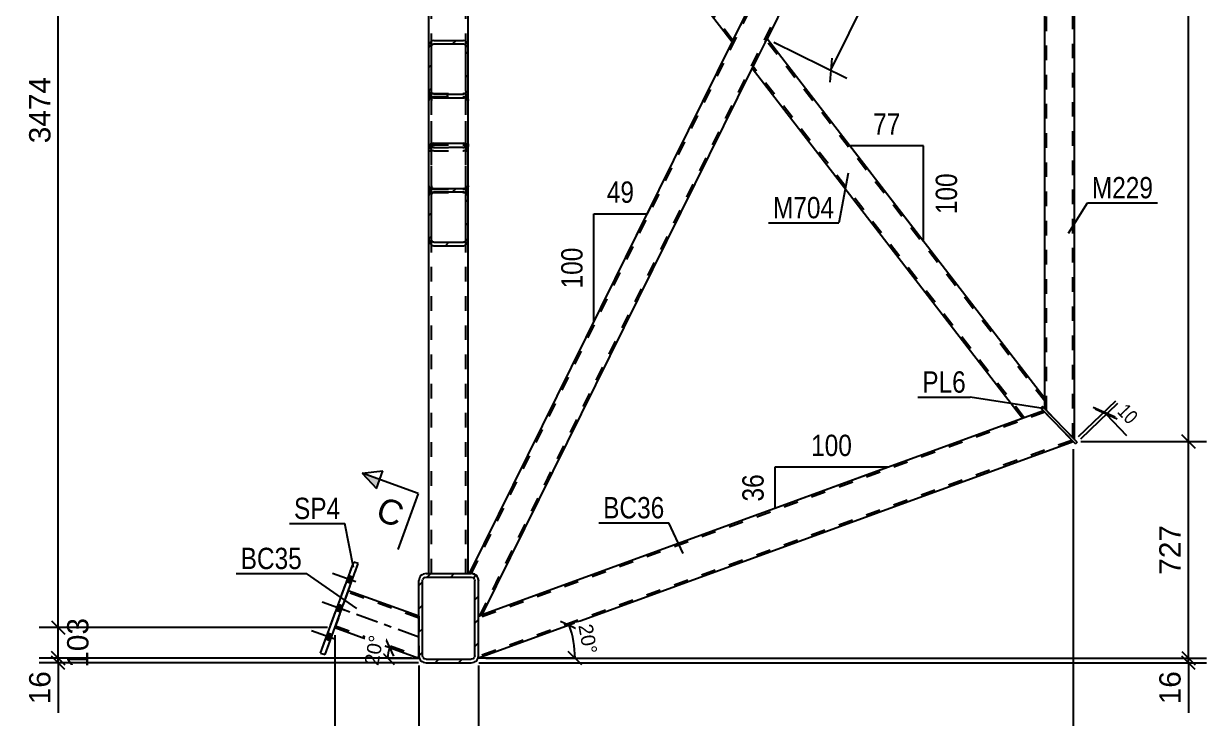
# Model space of a CAD drawing. Header units: millimetres. Extents: x -90 to 751, y -346 to 248.
# Drawn here: x 434.6 to 593.4, y -144.4 to -51.1 of the extents above; entities that cross this region are included whole.
import ezdxf

# ---------------------------------------------------------------- set-up
doc = ezdxf.new("R2010")
doc.units = ezdxf.units.MM
doc.linetypes.add('DXK_LINE_DOT2', pattern=[3.9198, 1.9599, -1.9599])
doc.linetypes.add('DXK_LINE_DOT3', pattern=[5.9187, 2.979, -0.9799, 0.9799, -0.9799])
doc.styles.add('Arial', font='ARIAL.TTF', dxfattribs={"height": 0.2})
doc.styles.add('Arial Narrow', font='ARIALN.TTF', dxfattribs={"height": 0.2})

# ---------------------------------------------------------------- blocks, each defined once
blk = doc.blocks.new('Part-389633021-2852 - 2681')
at = {"color": 2, "linetype": 'Continuous'}
for p, q in [((575.67, 31.64), (571.67, 25.93)), ((575.67, -107), (575.67, 31.64)), ((571.67, -101.47), (571.67, 22.26))]:
    blk.add_line(p, q, dxfattribs=at)
at = {"color": 7, "linetype": 'DXK_LINE_DOT2'}
for p, q in [((575.19, 30.96), (575.19, 30.96)), ((575.19, 30.96), (575.19, 30.96)), ((575.43, -106.75), (575.43, 31.3)), ((575.67, 31.64), (575.67, 31.64)), ((575.67, 31.64), (575.67, 31.64)), ((571.67, 25.93), (571.67, 22.26)), ((571.91, -103.09), (571.91, 26.27)), ((571.97, 26.35), (571.97, 26.35)), ((571.67, -102.84), (571.67, -101.47)), ((575.67, -107), (571.67, -102.84))]:
    blk.add_line(p, q, dxfattribs=at)
blk = doc.blocks.new('Part-389633021-2707 - 2681')
at = {"color": 2, "linetype": 'Continuous'}
for p, q in [((571.16, -102.77), (571.4, -102.55)), ((575.79, -107.58), (571.16, -102.77)), ((576.02, -107.36), (571.4, -102.55)), ((576.02, -107.36), (575.79, -107.58)), ((575.79, -107.58), (575.79, -107.58)), ((576.02, -107.36), (576.02, -107.36))]:
    blk.add_line(p, q, dxfattribs=at)
at = {"color": 7, "linetype": 'DXK_LINE_DOT2'}
for p, q in [((571.4, -102.55), (571.16, -102.77)), ((575.79, -107.58), (576.02, -107.36))]:
    blk.add_line(p, q, dxfattribs=at)
blk = doc.blocks.new('Part-389633021-2742 - 2681')
at = {"color": 2, "linetype": 'Continuous'}
for p, q in [((571.51, -103.13), (495.67, -130.73)), ((575.51, -107.29), (495.67, -136.35)), ((495.67, -136.31), (495.67, -136.02)), ((495.67, -136.35), (495.67, -136.31))]:
    blk.add_line(p, q, dxfattribs=at)
at = {"color": 7, "linetype": 'DXK_LINE_DOT2'}
for p, q in [((575.51, -107.29), (571.51, -103.13)), ((571.69, -103.32), (495.67, -130.99)), ((575.33, -107.1), (495.67, -136.1)), ((495.67, -136.02), (495.67, -130.73)), ((495.67, -136.1), (495.67, -136.08))]:
    blk.add_line(p, q, dxfattribs=at)
blk = doc.blocks.new('Part-389633021-2782 - 2681')
at = {"color": 7, "linetype": 'DXK_LINE_DOT2'}
for p, q in [((489.08, -67.47), (489.03, -67.65)), ((489.03, -81.28), (489.03, -67.65)), ((489.03, -68.23), (489.35, -68.23)), ((489.22, -67.32), (489.08, -67.47)), ((489.43, -67.22), (489.22, -67.32)), ((489.35, -67.65), (489.38, -67.56)), ((489.35, -81.28), (489.35, -67.65)), ((489.38, -67.56), (489.45, -67.48)), ((489.67, -67.18), (489.43, -67.22)), ((489.45, -67.48), (489.55, -67.43)), ((489.55, -67.43), (489.67, -67.41)), ((489.67, -67.18), (493.67, -67.18)), ((489.67, -67.41), (493.67, -67.41)), ((493.92, -67.22), (493.67, -67.18)), ((493.67, -67.41), (493.8, -67.43)), ((493.8, -67.43), (493.9, -67.48)), ((493.9, -67.48), (493.97, -67.56)), ((494.13, -67.32), (493.92, -67.22)), ((493.97, -67.56), (493.99, -67.65)), ((493.99, -81.28), (493.99, -67.65)), ((494.31, -68.23), (493.99, -68.23)), ((494.26, -67.47), (494.13, -67.32)), ((494.31, -67.65), (494.26, -67.47)), ((494.31, -81.28), (494.31, -67.65)), ((489.03, -72.91), (489.08, -73.26)), ((489.38, -73.09), (489.35, -72.91)), ((493.99, -72.91), (493.97, -73.09)), ((494.26, -73.26), (494.31, -72.91)), ((489.43, -73.77), (489.55, -73.81)), ((489.67, -73.37), (489.55, -73.34)), ((489.55, -73.81), (489.67, -73.84)), ((489.67, -73.37), (493.67, -73.37)), ((489.67, -73.84), (493.67, -73.84)), ((493.8, -73.34), (493.67, -73.37)), ((493.67, -73.84), (493.9, -73.78)), ((493.9, -73.78), (493.92, -73.77))]:
    blk.add_line(p, q, dxfattribs=at)
for centre, radius, start, end in [((489.91, -73.07), 0.85, 193.2949, 235.5336), ((489.79, -72.99), 0.425, 193.2949, 235.5336), ((493.55, -72.99), 0.425, 304.4664, 346.7051), ((493.44, -73.07), 0.85, 304.4664, 346.7051)]:
    blk.add_arc(centre, radius, start, end, dxfattribs=at)
blk = doc.blocks.new('Part-389633021-2857 - 2681')
at = {"linetype": 'Continuous'}
h = blk.add_hatch(dxfattribs=at)
h.set_pattern_fill('', scale=0.7, style=0, pattern_type=0)
h.set_pattern_definition([(45, (489.0327, -80.0364), (-1.57154, 1.57154), [])])
h.paths.add_polyline_path([(489.03, -74.2), (489.03, -80.04), (489.08, -80.39), (489.22, -80.7), (489.43, -80.9), (489.67, -80.97), (493.67, -80.97), (493.92, -80.9), (494.13, -80.7), (494.26, -80.39), (494.31, -80.04), (494.31, -74.2), (494.26, -73.84), (494.13, -73.54), (493.92, -73.33), (493.67, -73.26), (489.67, -73.26), (489.43, -73.33), (489.22, -73.54), (489.08, -73.84)])
h.paths.add_polyline_path([(489.45, -73.87), (489.55, -73.77), (489.67, -73.73), (493.67, -73.73), (493.8, -73.77), (493.9, -73.87), (493.97, -74.02), (493.99, -74.2), (493.99, -80.04), (493.97, -80.22), (493.9, -80.37), (493.8, -80.47), (493.67, -80.5), (489.67, -80.5), (489.55, -80.47), (489.45, -80.37), (489.38, -80.22), (489.35, -80.04), (489.35, -74.2), (489.38, -74.02)])
at = {"color": 2, "linetype": 'Continuous'}
for p, q in [((489.03, -67.65), (489.08, -67.47)), ((489.03, -74.2), (489.03, -67.65)), ((489.08, -67.47), (489.22, -67.32)), ((489.22, -67.32), (489.43, -67.22)), ((489.43, -67.22), (489.67, -67.18)), ((489.67, -67.18), (493.67, -67.18)), ((493.67, -67.18), (493.92, -67.22)), ((493.92, -67.22), (494.13, -67.32)), ((494.13, -67.32), (494.26, -67.47)), ((494.26, -67.47), (494.31, -67.65)), ((494.31, -74.2), (494.31, -67.65)), ((489.08, -73.84), (489.03, -74.2)), ((489.03, -80.04), (489.03, -74.2)), ((489.35, -74.2), (489.38, -74.02)), ((489.35, -80.04), (489.35, -74.2)), ((489.67, -73.26), (489.43, -73.33)), ((489.55, -73.77), (489.67, -73.73)), ((489.67, -73.26), (493.67, -73.26)), ((489.67, -73.73), (493.67, -73.73)), ((493.92, -73.33), (493.67, -73.26)), ((493.67, -73.73), (493.8, -73.77)), ((493.97, -74.02), (493.99, -74.2)), ((493.99, -80.04), (493.99, -74.2)), ((494.31, -74.2), (494.26, -73.84)), ((494.31, -80.04), (494.31, -74.2)), ((489.03, -80.04), (489.08, -80.39)), ((489.38, -80.22), (489.35, -80.04)), ((489.43, -80.9), (489.67, -80.97)), ((489.67, -80.5), (489.55, -80.47)), ((489.67, -80.5), (493.67, -80.5)), ((493.8, -80.47), (493.67, -80.5)), ((493.67, -80.97), (493.92, -80.9)), ((493.99, -80.04), (493.97, -80.22)), ((494.26, -80.39), (494.31, -80.04)), ((489.67, -80.97), (493.67, -80.97))]:
    blk.add_line(p, q, dxfattribs=at)
at = {"color": 7, "linetype": 'DXK_LINE_DOT2'}
for p, q in [((489.03, -68.23), (489.35, -68.23)), ((489.38, -67.56), (489.35, -67.65)), ((489.35, -80.04), (489.35, -67.65)), ((489.45, -67.48), (489.38, -67.56)), ((489.55, -67.43), (489.45, -67.48)), ((489.67, -67.41), (489.55, -67.43)), ((489.67, -67.41), (493.67, -67.41)), ((493.8, -67.43), (493.67, -67.41)), ((493.9, -67.48), (493.8, -67.43)), ((493.97, -67.56), (493.9, -67.48)), ((493.99, -67.65), (493.97, -67.56)), ((493.99, -80.04), (493.99, -67.65)), ((493.99, -68.23), (494.31, -68.23)), ((489.08, -73.26), (489.03, -72.91)), ((489.35, -72.91), (489.38, -73.09)), ((493.97, -73.09), (493.99, -72.91)), ((494.31, -72.91), (494.26, -73.26)), ((489.03, -80.04), (489.03, -74.2)), ((489.67, -73.84), (489.43, -73.77)), ((489.55, -73.34), (489.67, -73.37)), ((489.67, -73.37), (493.67, -73.37)), ((489.67, -73.84), (493.67, -73.84)), ((493.67, -73.37), (493.8, -73.34)), ((493.92, -73.77), (493.67, -73.84)), ((494.31, -80.04), (494.31, -74.2))]:
    blk.add_line(p, q, dxfattribs=at)
for centre, radius, start, end in [((489.91, -73.07), 0.85, 193.2949, 235.5336), ((493.55, -72.99), 0.425, 304.4664, 346.7051), ((493.44, -73.07), 0.85, 304.4664, 346.7051)]:
    blk.add_arc(centre, radius, start, end, dxfattribs=at)
at = {"color": 2, "linetype": 'Continuous'}
for centre, radius, start, end in [((489.91, -74.04), 0.85, 124.4664, 166.7051), ((489.79, -74.12), 0.425, 124.4664, 166.7051), ((493.55, -74.12), 0.425, 13.2949, 55.5336), ((493.44, -74.04), 0.85, 13.2949, 55.5336), ((489.91, -80.2), 0.85, 193.2949, 235.5336), ((489.79, -80.12), 0.425, 193.2949, 235.5336), ((493.55, -80.12), 0.425, 304.4664, 346.7051), ((493.44, -80.2), 0.85, 304.4664, 346.7051)]:
    blk.add_arc(centre, radius, start, end, dxfattribs=at)
blk = doc.blocks.new('Part-389633021-2722 - 2681')
at = {"color": 2, "linetype": 'Continuous'}
for p, q in [((474.48, -135.66), (478.92, -123.44)), ((475.08, -135.87), (479.52, -123.66)), ((479.52, -123.66), (478.92, -123.44)), ((474.48, -135.66), (475.08, -135.87))]:
    blk.add_line(p, q, dxfattribs=at)
at = {"color": 7, "linetype": 'DXK_LINE_DOT2'}
for p, q in [((474.48, -135.66), (478.92, -123.44)), ((475.08, -135.87), (479.52, -123.66))]:
    blk.add_line(p, q, dxfattribs=at)
blk = doc.blocks.new('Bolt-389633021-2774 - 2681')
at = {"linetype": 'Continuous'}
for points in [[(478.55, -126.33), (478.85, -125.5), (478.25, -125.28), (477.95, -126.11)], [(478.55, -126.33), (478.85, -125.5), (478.25, -125.28), (477.95, -126.11)], [(478.55, -126.33), (478.85, -125.5), (478.25, -125.28), (477.95, -126.11)], [(477.15, -130.18), (477.45, -129.35), (476.85, -129.13), (476.55, -129.96)], [(477.15, -130.18), (477.45, -129.35), (476.85, -129.13), (476.55, -129.96)], [(475.75, -134.03), (476.05, -133.21), (475.45, -132.99), (475.15, -133.81)], [(475.75, -134.03), (476.05, -133.21), (475.45, -132.99), (475.15, -133.81)], [(475.75, -134.03), (476.05, -133.21), (475.45, -132.99), (475.15, -133.81)]]:
    blk.add_hatch(color=1, dxfattribs=at).paths.add_polyline_path(points)
at = {"color": 1, "linetype": 'Continuous'}
for p, q in [((479.19, -126.09), (476.07, -124.96)), ((479.19, -126.09), (476.07, -124.96)), ((479.19, -126.09), (476.07, -124.96)), ((478.85, -125.5), (478.25, -125.28)), ((478.85, -125.5), (478.25, -125.28)), ((478.85, -125.5), (478.25, -125.28)), ((478.55, -126.33), (477.95, -126.11)), ((478.55, -126.33), (477.95, -126.11)), ((478.55, -126.33), (477.95, -126.11)), ((477.79, -129.94), (474.67, -128.81)), ((477.79, -129.94), (474.67, -128.81)), ((477.15, -130.18), (476.55, -129.96)), ((477.15, -130.18), (476.55, -129.96)), ((477.45, -129.35), (476.85, -129.13)), ((477.45, -129.35), (476.85, -129.13)), ((476.39, -133.8), (473.27, -132.66)), ((476.39, -133.8), (473.27, -132.66)), ((476.39, -133.8), (473.27, -132.66)), ((476.05, -133.21), (475.45, -132.99)), ((476.05, -133.21), (475.45, -132.99)), ((476.05, -133.21), (475.45, -132.99)), ((475.75, -134.03), (475.15, -133.81)), ((475.75, -134.03), (475.15, -133.81)), ((475.75, -134.03), (475.15, -133.81))]:
    blk.add_line(p, q, dxfattribs=at)
blk = doc.blocks.new('Part-389633021-2781 - 2681')
at = {"color": 7, "linetype": 'DXK_LINE_DOT2'}
for p, q in [((489.03, -67.29), (489.03, -53.08)), ((489.35, -67.29), (489.35, -53.08)), ((493.99, -67.29), (493.99, -53.08)), ((494.31, -67.29), (494.31, -53.08)), ((489.08, -61.1), (489.03, -61.45)), ((489.35, -61.45), (489.38, -61.27)), ((489.67, -60.52), (489.43, -60.59)), ((489.55, -61.02), (489.67, -60.99)), ((489.67, -60.52), (493.67, -60.52)), ((489.67, -60.99), (493.67, -60.99)), ((493.9, -60.58), (493.67, -60.52)), ((493.67, -60.99), (493.8, -61.02)), ((493.92, -60.59), (493.9, -60.58)), ((493.97, -61.27), (493.99, -61.45)), ((494.31, -61.45), (494.26, -61.1)), ((489.03, -67.29), (489.08, -67.65)), ((489.38, -67.47), (489.35, -67.29)), ((489.43, -68.16), (489.67, -68.23)), ((489.67, -67.76), (489.55, -67.72)), ((493.67, -67.76), (489.67, -67.76)), ((489.67, -68.23), (493.67, -68.23)), ((493.8, -67.72), (493.67, -67.76)), ((493.67, -68.23), (493.9, -68.16)), ((493.9, -68.16), (493.92, -68.16)), ((493.99, -67.29), (493.97, -67.47)), ((494.26, -67.65), (494.31, -67.29))]:
    blk.add_line(p, q, dxfattribs=at)
for centre, radius, start, end in [((489.91, -61.29), 0.85, 124.4664, 166.7051), ((489.79, -61.37), 0.425, 124.4664, 166.7051), ((493.55, -61.37), 0.425, 13.2949, 55.5336), ((493.44, -61.29), 0.85, 13.2949, 55.5336), ((489.91, -67.45), 0.85, 193.2949, 235.5336), ((489.79, -67.37), 0.425, 193.2949, 235.5336), ((493.55, -67.37), 0.425, 304.4664, 346.7051), ((493.44, -67.45), 0.85, 304.4664, 346.7051)]:
    blk.add_arc(centre, radius, start, end, dxfattribs=at)
blk = doc.blocks.new('Part-389633021-2815 - 2681')
at = {"color": 2, "linetype": 'Continuous'}
for p, q in [((532.58, -56.87), (534.41, -53.17)), ((571.67, -101.47), (534.41, -53.17)), ((532.43, -57.16), (532.58, -56.87)), ((568.69, -104.16), (532.43, -57.16)), ((571.67, -101.47), (571.67, -102.84))]:
    blk.add_line(p, q, dxfattribs=at)
at = {"color": 7, "linetype": 'DXK_LINE_DOT2'}
for p, q in [((571.67, -101.86), (534.29, -53.41)), ((568.93, -104.07), (532.55, -56.92)), ((571.51, -103.13), (568.69, -104.16)), ((571.16, -102.77), (571.4, -102.55)), ((571.16, -102.77), (571.4, -102.55)), ((571.51, -103.13), (571.16, -102.77)), ((571.67, -102.84), (571.4, -102.55))]:
    blk.add_line(p, q, dxfattribs=at)
blk = doc.blocks.new('Part-389633021-2816 - 2681')
at = {"color": 2, "linetype": 'Continuous'}
for p, q in [((489.03, -54.32), (489.03, -9.38)), ((494.31, -54.32), (494.31, -9.38)), ((489.03, -67.65), (489.03, -67.29)), ((494.31, -67.65), (494.31, -67.29)), ((489.03, -124.98), (489.03, -80.04)), ((494.31, -124.98), (494.31, -80.04))]:
    blk.add_line(p, q, dxfattribs=at)
at = {"color": 7, "linetype": 'DXK_LINE_DOT2'}
for p, q in [((494.31, -9.38), (489.03, -9.38)), ((489.35, -124.98), (489.35, -9.38)), ((493.99, -124.98), (493.99, -9.38)), ((489.03, -67.29), (489.03, -54.32)), ((494.31, -67.29), (494.31, -54.32)), ((489.03, -80.04), (489.03, -67.65)), ((494.31, -80.04), (494.31, -67.65)), ((489.03, -124.98), (494.31, -124.98))]:
    blk.add_line(p, q, dxfattribs=at)
blk = doc.blocks.new('Part-389633021-2817 - 2681')
at = {"linetype": 'Continuous'}
h = blk.add_hatch(dxfattribs=at)
h.set_pattern_fill('', scale=0.7, style=0, pattern_type=0)
h.set_pattern_definition([(45, (489.0327, -60.1624), (-1.57154, 1.57154), [])])
h.paths.add_polyline_path([(489.03, -54.32), (489.03, -60.16), (489.08, -60.52), (489.22, -60.82), (489.43, -61.03), (489.67, -61.1), (493.67, -61.1), (493.92, -61.03), (494.13, -60.82), (494.26, -60.52), (494.31, -60.16), (494.31, -54.32), (494.26, -53.97), (494.13, -53.66), (493.92, -53.46), (493.67, -53.39), (489.67, -53.39), (489.43, -53.46), (489.22, -53.66), (489.08, -53.97)])
h.paths.add_polyline_path([(489.45, -53.99), (489.55, -53.89), (489.67, -53.86), (493.67, -53.86), (493.8, -53.89), (493.9, -53.99), (493.97, -54.14), (493.99, -54.32), (493.99, -60.16), (493.97, -60.34), (493.9, -60.49), (493.8, -60.59), (493.67, -60.63), (489.67, -60.63), (489.55, -60.59), (489.45, -60.49), (489.38, -60.34), (489.35, -60.16), (489.35, -54.32), (489.38, -54.14)])
at = {"color": 2, "linetype": 'Continuous'}
for p, q in [((489.08, -53.97), (489.03, -54.32)), ((489.67, -53.39), (489.43, -53.46)), ((489.55, -53.89), (489.67, -53.86)), ((489.67, -53.39), (493.67, -53.39)), ((489.67, -53.86), (493.67, -53.86)), ((493.92, -53.46), (493.67, -53.39)), ((493.67, -53.86), (493.8, -53.89)), ((494.31, -54.32), (494.26, -53.97)), ((489.03, -60.16), (489.03, -54.32)), ((489.35, -54.32), (489.38, -54.14)), ((489.35, -60.16), (489.35, -54.32)), ((493.97, -54.14), (493.99, -54.32)), ((493.99, -60.16), (493.99, -54.32)), ((494.31, -60.16), (494.31, -54.32)), ((489.03, -67.29), (489.03, -60.16)), ((489.03, -60.16), (489.08, -60.52)), ((489.38, -60.34), (489.35, -60.16)), ((493.99, -60.16), (493.97, -60.34)), ((494.26, -60.52), (494.31, -60.16)), ((494.31, -67.29), (494.31, -60.16)), ((489.43, -61.03), (489.67, -61.1)), ((489.67, -60.63), (489.55, -60.59)), ((489.67, -60.63), (493.67, -60.63)), ((489.67, -61.1), (493.67, -61.1)), ((493.8, -60.59), (493.67, -60.63)), ((493.67, -61.1), (493.92, -61.03)), ((489.06, -67.53), (489.03, -67.29)), ((494.31, -67.29), (494.28, -67.53))]:
    blk.add_line(p, q, dxfattribs=at)
at = {"color": 7, "linetype": 'DXK_LINE_DOT2'}
for p, q in [((489.03, -60.16), (489.03, -54.32)), ((489.35, -67.29), (489.35, -54.32)), ((493.99, -67.29), (493.99, -54.32)), ((494.31, -60.16), (494.31, -54.32)), ((489.03, -61.45), (489.08, -61.1)), ((489.38, -61.27), (489.35, -61.45)), ((489.43, -60.59), (489.67, -60.52)), ((489.67, -60.99), (489.55, -61.02)), ((489.67, -60.52), (493.67, -60.52)), ((489.67, -60.99), (493.67, -60.99)), ((493.67, -60.52), (493.92, -60.59)), ((493.8, -61.02), (493.67, -60.99)), ((493.99, -61.45), (493.97, -61.27)), ((494.26, -61.1), (494.31, -61.45)), ((489.08, -67.65), (489.06, -67.53)), ((489.35, -67.29), (489.38, -67.47)), ((489.67, -68.23), (489.43, -68.16)), ((489.55, -67.72), (489.67, -67.76)), ((489.67, -67.76), (493.67, -67.76)), ((489.67, -68.23), (493.67, -68.23)), ((493.67, -67.76), (493.8, -67.72)), ((493.92, -68.16), (493.67, -68.23)), ((493.97, -67.47), (493.99, -67.29)), ((494.28, -67.53), (494.26, -67.65))]:
    blk.add_line(p, q, dxfattribs=at)
at = {"color": 2, "linetype": 'Continuous'}
for centre, radius, start, end in [((489.91, -54.16), 0.85, 124.4664, 166.7051), ((489.79, -54.24), 0.425, 124.4664, 166.7051), ((493.55, -54.24), 0.425, 13.2949, 55.5336), ((493.44, -54.16), 0.85, 13.2949, 55.5336), ((489.91, -60.32), 0.85, 193.2949, 235.5336), ((489.79, -60.24), 0.425, 193.2949, 235.5336), ((493.55, -60.24), 0.425, 304.4664, 346.7051), ((493.44, -60.32), 0.85, 304.4664, 346.7051)]:
    blk.add_arc(centre, radius, start, end, dxfattribs=at)
at = {"color": 7, "linetype": 'DXK_LINE_DOT2'}
for centre, radius, start, end in [((489.91, -61.29), 0.85, 124.4664, 166.7051), ((489.79, -61.37), 0.425, 124.4664, 166.7051), ((493.44, -61.29), 0.85, 13.2949, 55.5336), ((489.91, -67.45), 0.85, 193.2949, 235.5336), ((489.79, -67.37), 0.425, 193.2949, 235.5336), ((493.55, -67.37), 0.425, 304.4664, 346.7051), ((493.44, -67.45), 0.85, 304.4664, 346.7051)]:
    blk.add_arc(centre, radius, start, end, dxfattribs=at)
blk = doc.blocks.new('Part-389633021-18016 - 2681')
at = {"color": 2, "linetype": 'Continuous'}
for p, q in [((531.69, -49.65), (495.67, -2.97)), ((529.71, -53.64), (495.36, -9.12)), ((495.39, -9.1), (495.45, -9)), ((495.39, -9.1), (495.39, -9.1)), ((529.71, -53.64), (531.69, -49.65))]:
    blk.add_line(p, q, dxfattribs=at)
at = {"color": 7, "linetype": 'DXK_LINE_DOT2'}
for p, q in [((495.67, -2.97), (495.67, -3.03)), ((495.67, -8.42), (495.67, -3.03)), ((531.57, -49.88), (495.67, -3.36)), ((495.39, -9.1), (495.36, -9.12)), ((495.36, -9.12), (495.39, -9.1)), ((495.45, -9), (495.6, -8.79)), ((529.83, -53.4), (495.51, -8.92)), ((495.6, -8.79), (495.55, -8.86)), ((495.6, -8.79), (495.67, -8.42)), ((495.62, -8.67), (495.6, -8.79)), ((495.6, -8.79), (495.6, -8.79))]:
    blk.add_line(p, q, dxfattribs=at)
blk = doc.blocks.new('Part-389633021-2851 - 2681')
at = {"color": 2, "linetype": 'Continuous'}
for p, q in [((568.44, 24.75), (571.67, 25.93)), ((571.67, 25.93), (571.67, 22.26)), ((568.44, 24.75), (531.69, -49.65)), ((571.67, 22.26), (534.41, -53.17)), ((494.47, -124.98), (529.71, -53.64)), ((496.17, -130.55), (532.43, -57.16))]:
    blk.add_line(p, q, dxfattribs=at)
at = {"color": 7, "linetype": 'DXK_LINE_DOT2'}
for p, q in [((571.67, 25.93), (568.8, 24.88)), ((571.67, 25.93), (571.67, 22.26)), ((494.73, -124.98), (568.77, 24.87)), ((568.44, 24.75), (568.44, 24.75)), ((495.85, -130.67), (571.67, 22.8)), ((531.69, -49.65), (529.71, -53.64)), ((532.43, -57.16), (534.41, -53.17)), ((494.71, -124.98), (494.47, -124.98)), ((494.97, -125.03), (494.71, -124.98)), ((494.97, -125.03), (495.08, -125.05)), ((495.08, -125.05), (494.97, -125.03)), ((495.08, -125.05), (494.97, -125.03)), ((494.97, -125.03), (495.08, -125.05)), ((495.6, -125.57), (495.67, -125.94)), ((495.67, -125.94), (495.6, -125.57)), ((495.67, -125.94), (495.6, -125.57)), ((495.6, -125.57), (495.67, -125.94)), ((495.67, -130.73), (495.67, -125.94)), ((495.67, -130.73), (496.17, -130.55)), ((495.85, -130.67), (495.85, -130.67))]:
    blk.add_line(p, q, dxfattribs=at)
blk.add_arc((494.71, -125.94), 0.96, 22.5, 67.5, dxfattribs=at)
blk.add_arc((494.71, -125.94), 0.96, 22.5, 67.5, dxfattribs=at)
blk.add_arc((494.71, -125.94), 0.96, 22.5, 67.5, dxfattribs=at)
blk.add_arc((494.71, -125.94), 0.96, 22.5, 67.5, dxfattribs=at)
blk = doc.blocks.new('Part-389633021-2854 - 2681')
at = {"linetype": 'Continuous'}
h = blk.add_hatch(dxfattribs=at)
h.set_pattern_fill('', scale=0.7, style=0, pattern_type=0)
h.set_pattern_definition([(45, (487.6727, -136.02), (-1.57154, 1.57154), [])])
h.paths.add_polyline_path([(487.67, -125.94), (487.67, -136.02), (487.75, -136.39), (487.95, -136.7), (488.27, -136.91), (488.63, -136.98), (494.71, -136.98), (495.08, -136.91), (495.39, -136.7), (495.6, -136.39), (495.67, -136.02), (495.67, -125.94), (495.6, -125.57), (495.39, -125.26), (495.08, -125.05), (494.71, -124.98), (488.63, -124.98), (488.27, -125.05), (487.95, -125.26), (487.75, -125.57)])
h.paths.add_polyline_path([(488.29, -125.6), (488.45, -125.5), (488.63, -125.46), (494.71, -125.46), (494.9, -125.5), (495.05, -125.6), (495.16, -125.76), (495.19, -125.94), (495.19, -136.02), (495.16, -136.2), (495.05, -136.36), (494.9, -136.46), (494.71, -136.5), (488.63, -136.5), (488.45, -136.46), (488.29, -136.36), (488.19, -136.2), (488.15, -136.02), (488.15, -125.94), (488.19, -125.76)])
at = {"color": 2, "linetype": 'Continuous'}
for p, q in [((488.63, -124.98), (488.27, -125.05)), ((488.63, -124.98), (494.71, -124.98)), ((495.08, -125.05), (494.71, -124.98)), ((487.75, -125.57), (487.67, -125.94)), ((487.67, -136.02), (487.67, -125.94)), ((488.15, -125.94), (488.19, -125.76)), ((488.15, -136.02), (488.15, -125.94)), ((488.45, -125.5), (488.63, -125.46)), ((488.63, -125.46), (494.71, -125.46)), ((494.71, -125.46), (494.9, -125.5)), ((495.16, -125.76), (495.19, -125.94)), ((495.19, -136.02), (495.19, -125.94)), ((495.67, -125.94), (495.6, -125.57)), ((495.67, -136.02), (495.67, -125.94)), ((487.67, -136.02), (487.75, -136.39)), ((488.19, -136.2), (488.15, -136.02)), ((488.63, -136.5), (488.45, -136.46)), ((488.63, -136.5), (494.71, -136.5)), ((494.9, -136.46), (494.71, -136.5)), ((495.19, -136.02), (495.16, -136.2)), ((495.6, -136.39), (495.67, -136.02)), ((488.27, -136.91), (488.63, -136.98)), ((488.63, -136.98), (494.71, -136.98)), ((494.71, -136.98), (495.08, -136.91))]:
    blk.add_line(p, q, dxfattribs=at)
for centre, radius, start, end in [((488.63, -125.94), 0.96, 112.5, 157.5), ((494.71, -125.94), 0.96, 22.5, 67.5), ((488.63, -125.94), 0.48, 112.5, 157.5), ((494.71, -125.94), 0.48, 22.5, 67.5), ((488.63, -136.02), 0.96, 202.5, 247.5), ((488.63, -136.02), 0.48, 202.5, 247.5), ((494.71, -136.02), 0.48, 292.5, 337.5), ((494.71, -136.02), 0.96, 292.5, 337.5)]:
    blk.add_arc(centre, radius, start, end, dxfattribs=at)
blk = doc.blocks.new('Part-389633021-2862 - 2681')
at = {"color": 7, "linetype": 'DXK_LINE_DOT2'}
for p, q in [((478.2, -127.29), (476.4, -132.25)), ((476.56, -131.8), (478.04, -127.74)), ((487.67, -130.99), (478.12, -127.51)), ((487.67, -136.35), (487.67, -130.73)), ((487.67, -130.73), (487.67, -130.73)), ((487.67, -130.73), (487.67, -130.73)), ((487.67, -130.73), (487.67, -130.73)), ((487.67, -130.73), (487.67, -130.77)), ((487.67, -130.77), (487.67, -136.02)), ((487.67, -130.99), (487.67, -130.99)), ((476.48, -132.02), (487.67, -136.1)), ((487.67, -136.1), (487.67, -136.08)), ((487.67, -136.1), (487.67, -136.1))]:
    blk.add_line(p, q, dxfattribs=at)
at = {"color": 2, "linetype": 'Continuous'}
for p, q in [((487.67, -130.73), (478.2, -127.29)), ((476.4, -132.25), (487.67, -136.35)), ((487.67, -136.04), (487.67, -136.02)), ((487.67, -136.04), (487.67, -136.35)), ((487.67, -136.35), (487.67, -136.35))]:
    blk.add_line(p, q, dxfattribs=at)
at = {"color": 7, "linetype": 'DXK_LINE_DOT3'}
blk.add_line((487.67, -133.54), (477.3, -129.77), dxfattribs=at)
blk = doc.blocks.new('AngleDimension-389633021-2904 - 2681')
at = {"color": 7, "linetype": 'Continuous'}
for p, q in [((483.2, -133.77), (484.28, -136.07)), ((483.74, -134.92), (487.67, -136.35)), ((484.39, -137.25), (482.59, -135.45)), ((486.67, -136.35), (483.49, -136.35)), ((483.49, -136.35), (487.67, -136.35))]:
    blk.add_line(p, q, dxfattribs=at)
blk.add_arc((487.67, -136.35), 4.19, 160.0001, 180, dxfattribs=at)
at = {"color": 0}
blk.add_wipeout([(483.38, -133.14), (480.62, -132.66), (479.78, -137.41), (482.54, -137.9)], dxfattribs=at)
at = {"color": 3, "style": 'Arial'}
blk.add_text('20°', height=1.91, rotation=80.0021, dxfattribs=at).set_placement((482.22, -137.44))
blk = doc.blocks.new('AngleDimension-389633021-15250 - 2681')
at = {"color": 7, "linetype": 'Continuous'}
for p, q in [((519.61, -74.08), (518.32, -76.7)), ((511.14, -76.7), (518.32, -76.7)), ((511.14, -91.22), (518.32, -76.7)), ((511.14, -91.22), (511.14, -76.7))]:
    blk.add_line(p, q, dxfattribs=at)
at = {"color": 0}
for points in [[(517.16, -75.8), (517.16, -71.6), (512.3, -71.6), (512.3, -75.8)], [(510.24, -80.62), (506.04, -80.62), (506.04, -87.3), (510.24, -87.3)]]:
    blk.add_wipeout(points, dxfattribs=at)
at = {"color": 3, "style": 'Arial Narrow'}
blk.add_text('49', height=2.863, dxfattribs=at).set_placement((512.9, -75.2))
blk.add_text('100', height=2.863, rotation=90.0002, dxfattribs=at).set_placement((509.64, -86.7))
blk = doc.blocks.new('StraightDimension-389633021-2973 - 2681')
at = {"color": 7, "linetype": 'Continuous'}
for p, q in [((487.67, -137.35), (487.67, -153.18)), ((495.67, -137.35), (495.67, -153.18)), ((488.57, -149.88), (486.77, -151.68)), ((487.67, -150.78), (495.67, -150.78)), ((494.77, -151.68), (496.57, -149.88))]:
    blk.add_line(p, q, dxfattribs=at)
at = {"color": 0}
blk.add_wipeout([(495.61, -150.33), (495.61, -146.13), (487.74, -146.13), (487.74, -150.33)], dxfattribs=at)
at = {"color": 3, "style": 'Arial'}
blk.add_text('200', height=2.865, dxfattribs=at).set_placement((488.34, -149.73))
blk = doc.blocks.new('StraightDimension-389633021-3016 - 2681')
at = {"color": 7, "linetype": 'Continuous'}
for p, q in [((496.67, -136.35), (593.37, -136.35)), ((590.07, -135.45), (591.87, -137.25)), ((591.87, -137.88), (590.07, -136.08)), ((590.97, -136.98), (590.97, -136.35)), ((495.71, -136.98), (593.37, -136.98))]:
    blk.add_line(p, q, dxfattribs=at)
at = {"color": 0}
blk.add_wipeout([(590.52, -137.51), (586.32, -137.51), (586.32, -143.15), (590.52, -143.15)], dxfattribs=at)
at = {"color": 7, "linetype": 'Continuous'}
blk.add_line((590.97, -136.98), (590.97, -143.68), dxfattribs=at)
blk.add_line((590.97, -136.98), (590.97, -143.68), dxfattribs=at)
at = {"color": 3, "style": 'Arial'}
blk.add_text('16', height=2.865, rotation=90.0002, dxfattribs=at).set_placement((589.92, -142.55))
blk = doc.blocks.new('StraightDimension-389633021-2986 - 2681')
at = {"color": 7, "linetype": 'Continuous'}
for p, q in [((476.4, -133.25), (476.4, -153.18)), ((487.67, -137.35), (487.67, -153.18)), ((477.3, -149.88), (475.5, -151.68)), ((476.4, -150.78), (487.67, -150.78)), ((486.77, -151.68), (488.57, -149.88))]:
    blk.add_line(p, q, dxfattribs=at)
at = {"color": 0}
blk.add_wipeout([(485.97, -150.33), (485.97, -146.13), (478.1, -146.13), (478.1, -150.33)], dxfattribs=at)
at = {"color": 3, "style": 'Arial'}
blk.add_text('282', height=2.865, dxfattribs=at).set_placement((478.7, -149.73))
blk = doc.blocks.new('AngleDimension-389633021-3006 - 2681')
at = {"color": 7, "linetype": 'Continuous'}
for p, q in [((506.69, -131.38), (509, -132.46)), ((507.85, -131.92), (495.67, -136.35)), ((508.63, -136.35), (495.67, -136.35)), ((496.67, -136.35), (508.63, -136.35)), ((509.53, -137.25), (507.73, -135.45))]:
    blk.add_line(p, q, dxfattribs=at)
blk.add_arc((495.67, -136.35), 12.96, 360, 20, dxfattribs=at)
at = {"color": 0}
blk.add_wipeout([(509.44, -136.38), (512.2, -135.89), (511.36, -131.13), (508.6, -131.62)], dxfattribs=at)
at = {"color": 3, "style": 'Arial'}
blk.add_text('20°', height=1.91, rotation=-80.0021, dxfattribs=at).set_placement((509.07, -131.94))
blk = doc.blocks.new('StraightDimension-389633021-21866 - 2681')
at = {"color": 7, "linetype": 'Continuous'}
for p, q in [((438.37, -131.35), (440.17, -133.15)), ((475.4, -132.25), (436.87, -132.25)), ((439.27, -136.35), (439.27, -132.25)), ((486.67, -136.35), (436.87, -136.35)), ((440.17, -137.25), (438.37, -135.45))]:
    blk.add_line(p, q, dxfattribs=at)
at = {"color": 0}
blk.add_wipeout([(443.92, -130.36), (439.72, -130.36), (439.72, -138.24), (443.92, -138.24)], dxfattribs=at)
at = {"color": 3, "style": 'Arial'}
blk.add_text('103', height=2.865, rotation=90.0002, dxfattribs=at).set_placement((443.32, -137.64))
blk = doc.blocks.new('StraightDimension-389633021-2994 - 2681')
at = {"color": 7, "linetype": 'Continuous'}
for p, q in [((575.51, -108.27), (575.51, -153.18)), ((495.67, -137.35), (495.67, -153.18)), ((496.57, -149.88), (494.77, -151.68)), ((495.67, -150.78), (575.51, -150.78)), ((574.61, -151.68), (576.41, -149.88))]:
    blk.add_line(p, q, dxfattribs=at)
at = {"color": 0}
blk.add_wipeout([(540.64, -150.33), (540.64, -146.13), (530.54, -146.13), (530.54, -150.33)], dxfattribs=at)
at = {"color": 3, "style": 'Arial'}
blk.add_text('1996', height=2.865, dxfattribs=at).set_placement((531.14, -149.73))
blk = doc.blocks.new('StraightDimension-389633021-3014 - 2681')
at = {"color": 7, "linetype": 'Continuous'}
for p, q in [((591.87, 30.74), (590.07, 32.54)), ((576.67, 31.64), (593.37, 31.64)), ((590.97, -107.27), (590.97, 31.64)), ((576.51, -107.27), (593.37, -107.27)), ((590.07, -106.37), (591.87, -108.17))]:
    blk.add_line(p, q, dxfattribs=at)
at = {"color": 0}
blk.add_wipeout([(590.52, -32.77), (586.32, -32.77), (586.32, -42.86), (590.52, -42.86)], dxfattribs=at)
at = {"color": 3, "style": 'Arial'}
blk.add_text('3473', height=2.865, rotation=90.0002, dxfattribs=at).set_placement((589.92, -42.26))
blk = doc.blocks.new('StraightDimension-389633021-3015 - 2681')
at = {"color": 7, "linetype": 'Continuous'}
for p, q in [((576.51, -107.27), (593.37, -107.27)), ((591.87, -108.17), (590.07, -106.37)), ((590.97, -136.35), (590.97, -107.27)), ((496.67, -136.35), (593.37, -136.35)), ((590.07, -135.45), (591.87, -137.25))]:
    blk.add_line(p, q, dxfattribs=at)
at = {"color": 0}
blk.add_wipeout([(590.52, -117.88), (586.32, -117.88), (586.32, -125.75), (590.52, -125.75)], dxfattribs=at)
at = {"color": 3, "style": 'Arial'}
blk.add_text('727', height=2.865, rotation=90.0002, dxfattribs=at).set_placement((589.92, -125.15))
blk = doc.blocks.new('StraightDimension-389633021-15256 - 2681')
at = {"color": 7, "linetype": 'Continuous'}
for p, q in [((572.57, 21.81), (582.39, 16.96)), ((580.11, 16.41), (580.37, 19.64)), ((542.97, -57.4), (580.24, 18.02)), ((535.3, -53.61), (545.13, -58.47)), ((543.1, -55.79), (542.85, -59.01))]:
    blk.add_line(p, q, dxfattribs=at)
at = {"color": 0}
blk.add_wipeout([(562.82, -15.54), (559.05, -13.68), (555.28, -21.31), (559.05, -23.17)], dxfattribs=at)
at = {"color": 3, "style": 'Arial Narrow'}
blk.add_text('2103', height=2.863, rotation=63.7072, dxfattribs=at).set_placement((558.78, -22.37))
blk = doc.blocks.new('StraightDimension-389633021-16414 - 2681')
at = {"color": 7, "linetype": 'Continuous'}
for p, q in [((576.23, -106.6), (581.22, -101.81)), ((576.51, -106.89), (581.49, -102.1)), ((578.19, -102.63), (581.14, -103.96)), ((581.42, -104.25), (578.47, -102.92)), ((579.67, -103.3), (579.94, -103.59))]:
    blk.add_line(p, q, dxfattribs=at)
at = {"color": 0}
blk.add_wipeout([(582.97, -105.65), (584.99, -103.71), (582.75, -101.38), (580.73, -103.32)], dxfattribs=at)
at = {"color": 7, "linetype": 'Continuous'}
blk.add_line((579.94, -103.59), (582.67, -106.43), dxfattribs=at)
blk.add_line((579.94, -103.59), (582.67, -106.43), dxfattribs=at)
at = {"color": 3, "style": 'Arial Narrow'}
blk.add_text('10', height=1.909, rotation=-46.146, dxfattribs=at).set_placement((581.29, -103.33))
blk = doc.blocks.new('StraightDimension-389633021-21865 - 2681')
at = {"color": 7, "linetype": 'Continuous'}
for p, q in [((463.44, 6.72), (436.72, 6.72)), ((440.17, 5.82), (438.37, 7.62)), ((439.27, -132.25), (439.27, 6.72)), ((438.37, -131.35), (440.17, -133.15)), ((475.4, -132.25), (436.72, -132.25))]:
    blk.add_line(p, q, dxfattribs=at)
at = {"color": 0}
blk.add_wipeout([(438.82, -57.72), (434.62, -57.72), (434.62, -67.81), (438.82, -67.81)], dxfattribs=at)
at = {"color": 3, "style": 'Arial'}
blk.add_text('3474', height=2.865, rotation=90.0002, dxfattribs=at).set_placement((438.22, -67.21))
blk = doc.blocks.new('StraightDimension-389633021-21867 - 2681')
at = {"color": 7, "linetype": 'Continuous'}
for p, q in [((486.67, -136.35), (436.72, -136.35)), ((438.37, -135.45), (440.17, -137.25)), ((440.17, -137.88), (438.37, -136.08)), ((439.27, -136.98), (439.27, -136.35)), ((487.63, -136.98), (436.72, -136.98))]:
    blk.add_line(p, q, dxfattribs=at)
at = {"color": 0}
blk.add_wipeout([(438.82, -137.51), (434.62, -137.51), (434.62, -143.15), (438.82, -143.15)], dxfattribs=at)
at = {"color": 7, "linetype": 'Continuous'}
blk.add_line((439.27, -136.98), (439.27, -143.68), dxfattribs=at)
blk.add_line((439.27, -136.98), (439.27, -143.68), dxfattribs=at)
at = {"color": 3, "style": 'Arial'}
blk.add_text('16', height=2.865, rotation=90.0002, dxfattribs=at).set_placement((438.22, -142.55))
blk = doc.blocks.new('AngleDimension-389633021-22129 - 2681')
at = {"color": 7, "linetype": 'Continuous'}
for p, q in [((548.41, -71.32), (545.52, -67.57)), ((555.41, -67.57), (545.52, -67.57)), ((555.41, -80.4), (545.52, -67.57)), ((555.41, -80.4), (555.41, -67.57))]:
    blk.add_line(p, q, dxfattribs=at)
at = {"color": 0}
for points in [[(552.89, -66.67), (552.89, -62.47), (548.04, -62.47), (548.04, -66.67)], [(560.51, -70.64), (556.31, -70.64), (556.31, -77.33), (560.51, -77.33)]]:
    blk.add_wipeout(points, dxfattribs=at)
at = {"color": 3, "style": 'Arial Narrow'}
blk.add_text('77', height=2.863, dxfattribs=at).set_placement((548.64, -66.07))
blk.add_text('100', height=2.863, rotation=90.0002, dxfattribs=at).set_placement((559.91, -76.73))
blk = doc.blocks.new('AngleDimension-389633021-25440 - 2681')
at = {"color": 7, "linetype": 'Continuous'}
for p, q in [((535.45, -110.71), (535.45, -116.26)), ((550.67, -110.71), (535.45, -116.26)), ((550.67, -110.71), (535.45, -110.71)), ((541.11, -114.19), (535.45, -116.26))]:
    blk.add_line(p, q, dxfattribs=at)
at = {"color": 0}
for points in [[(546.4, -109.81), (546.4, -105.61), (539.72, -105.61), (539.72, -109.81)], [(534.55, -111.06), (530.35, -111.06), (530.35, -115.91), (534.55, -115.91)]]:
    blk.add_wipeout(points, dxfattribs=at)
at = {"color": 3, "style": 'Arial Narrow'}
blk.add_text('100', height=2.863, dxfattribs=at).set_placement((540.32, -109.21))
blk.add_text('36', height=2.863, rotation=90.0002, dxfattribs=at).set_placement((533.95, -115.31))
blk = doc.blocks.new('Mark-389633021-2811 - 2681')
at = {"color": 0}
blk.add_wipeout([(543.43, -77.28), (543.43, -74.28), (535.2, -74.28), (535.2, -77.28)], dxfattribs=at)
blk.add_wipeout([(543.43, -77.28), (543.43, -74.28), (535.2, -74.28), (535.2, -77.28)], dxfattribs=at)
at = {"color": 30, "linetype": 'Continuous'}
for p in [(545.3, -71.21), (534.6, -77.88)]:
    blk.add_line(p, (544.03, -77.88), dxfattribs=at)
at = {"color": 3, "style": 'Arial Narrow'}
blk.add_text('M704', height=2.863, dxfattribs=at).set_placement((535.2, -77.28))
blk = doc.blocks.new('Mark-389633021-2718 - 2681')
at = {"color": 0}
blk.add_wipeout([(477.12, -117.67), (477.12, -114.67), (470.91, -114.67), (470.91, -117.67)], dxfattribs=at)
blk.add_wipeout([(477.12, -117.67), (477.12, -114.67), (470.91, -114.67), (470.91, -117.67)], dxfattribs=at)
at = {"color": 30, "linetype": 'Continuous'}
for p in [(470.31, -118.27), (478.89, -124.18)]:
    blk.add_line(p, (477.72, -118.27), dxfattribs=at)
at = {"color": 3, "style": 'Arial Narrow'}
blk.add_text('SP4', height=2.863, dxfattribs=at).set_placement((470.91, -117.67))
blk = doc.blocks.new('Mark-389633021-2738 - 2681')
at = {"color": 0}
blk.add_wipeout([(520.63, -117.58), (520.63, -114.58), (512.41, -114.58), (512.41, -117.58)], dxfattribs=at)
blk.add_wipeout([(520.63, -117.58), (520.63, -114.58), (512.41, -114.58), (512.41, -117.58)], dxfattribs=at)
at = {"color": 30, "linetype": 'Continuous'}
for p in [(511.81, -118.18), (523.14, -122.3)]:
    blk.add_line(p, (521.23, -118.18), dxfattribs=at)
at = {"color": 3, "style": 'Arial Narrow'}
blk.add_text('BC36', height=2.863, dxfattribs=at).set_placement((512.41, -117.58))
blk = doc.blocks.new('Mark-389633021-2858 - 2681')
at = {"color": 0}
blk.add_wipeout([(471.97, -124.39), (471.97, -121.39), (463.75, -121.39), (463.75, -124.39)], dxfattribs=at)
blk.add_wipeout([(471.97, -124.39), (471.97, -121.39), (463.75, -121.39), (463.75, -124.39)], dxfattribs=at)
at = {"color": 30, "linetype": 'Continuous'}
for p in [(463.15, -124.99), (479.35, -129.66)]:
    blk.add_line(p, (472.57, -124.99), dxfattribs=at)
at = {"color": 3, "style": 'Arial Narrow'}
blk.add_text('BC35', height=2.863, dxfattribs=at).set_placement((463.75, -124.39))
blk = doc.blocks.new('Mark-389633021-16406 - 2681')
at = {"color": 0}
blk.add_wipeout([(561.09, -100.7), (561.09, -97.7), (555.24, -97.7), (555.24, -100.7)], dxfattribs=at)
blk.add_wipeout([(561.09, -100.7), (561.09, -97.7), (555.24, -97.7), (555.24, -100.7)], dxfattribs=at)
at = {"color": 30, "linetype": 'Continuous'}
for p in [(554.64, -101.3), (571.48, -102.83)]:
    blk.add_line(p, (561.69, -101.3), dxfattribs=at)
at = {"color": 3, "style": 'Arial Narrow'}
blk.add_text('PL6', height=2.863, dxfattribs=at).set_placement((555.24, -100.7))
blk = doc.blocks.new('SectionMark-389633021-3111 - 2681')
at = {"linetype": 'Continuous'}
for points in [[(482.41, -112.38), (481.99, -113.56), (480.07, -111.53)], [(466.56, -155.93), (466.14, -157.1), (463.79, -156.25)]]:
    blk.add_hatch(color=6, dxfattribs=at).paths.add_polyline_path(points)
at = {"color": 6, "linetype": 'Continuous'}
for p, q in [((480.07, -111.53), (482.84, -111.21)), ((480.07, -111.53), (481.99, -113.56)), ((481.99, -113.56), (482.84, -111.21)), ((463.79, -156.25), (466.56, -155.93)), ((465.71, -158.28), (463.79, -156.25)), ((466.56, -155.93), (465.71, -158.28))]:
    blk.add_line(p, q, dxfattribs=at)
at = {"color": 0, "linetype": 'Continuous'}
for points in [[(484.85, -118.85), (486.04, -115.56), (482.88, -114.41), (481.68, -117.7)], [(470.96, -157), (472.16, -153.71), (468.99, -152.56), (467.8, -155.85)]]:
    blk.add_wipeout(points, dxfattribs=at)
at = {"color": 6, "linetype": 'Continuous'}
for p, q in [((487.58, -114.26), (480.07, -111.53)), ((487.58, -114.26), (484.85, -121.78)), ((471.31, -158.98), (474.04, -151.47)), ((471.31, -158.98), (463.79, -156.25))]:
    blk.add_line(p, q, dxfattribs=at)
at = {"color": 3, "linetype": 'Continuous', "style": 'Arial'}
for p in [(481.68, -117.7), (467.8, -155.85)]:
    blk.add_text('C', height=3.34, rotation=-20.002, dxfattribs=at).set_placement(p)
blk = doc.blocks.new('Mark-389633021-15129 - 2681')
at = {"color": 0}
blk.add_wipeout([(586.22, -74.6), (586.22, -71.6), (578, -71.6), (578, -74.6)], dxfattribs=at)
blk.add_wipeout([(586.22, -74.6), (586.22, -71.6), (578, -71.6), (578, -74.6)], dxfattribs=at)
at = {"color": 30, "linetype": 'Continuous'}
for p, q in [((574.86, -79.26), (577.4, -75.2)), ((577.4, -75.2), (586.82, -75.2))]:
    blk.add_line(p, q, dxfattribs=at)
at = {"color": 3, "style": 'Arial Narrow'}
blk.add_text('M229', height=2.863, dxfattribs=at).set_placement((578, -74.6))

msp = doc.modelspace()

# ---------------------------------------------------------------- block references
for name in ['Part-389633021-2852 - 2681', 'Part-389633021-2851 - 2681', 'Part-389633021-18016 - 2681', 'Part-389633021-2816 - 2681', 'Part-389633021-2781 - 2681', 'Part-389633021-2817 - 2681', 'Part-389633021-2815 - 2681', 'Part-389633021-2782 - 2681', 'Part-389633021-2857 - 2681', 'Part-389633021-2742 - 2681', 'Part-389633021-2707 - 2681', 'Part-389633021-2722 - 2681', 'Bolt-389633021-2774 - 2681', 'Part-389633021-2854 - 2681', 'Part-389633021-2862 - 2681']:
    msp.add_blockref(name, (0, 0))

# ---------------------------------------------------------------- next in the draw order: block references
for name in ['AngleDimension-389633021-22129 - 2681', 'AngleDimension-389633021-15250 - 2681', 'Mark-389633021-16406 - 2681', 'AngleDimension-389633021-2904 - 2681']:
    msp.add_blockref(name, (0, 0))

# ---------------------------------------------------------------- next in the draw order: block references
for name in ['Mark-389633021-2811 - 2681', 'StraightDimension-389633021-2973 - 2681']:
    msp.add_blockref(name, (0, 0))

# ---------------------------------------------------------------- next in the draw order: block references
for name in ['StraightDimension-389633021-2986 - 2681', 'StraightDimension-389633021-3016 - 2681']:
    msp.add_blockref(name, (0, 0))

# ---------------------------------------------------------------- next in the draw order: block references
for name in ['StraightDimension-389633021-21866 - 2681', 'AngleDimension-389633021-3006 - 2681']:
    msp.add_blockref(name, (0, 0))

# ---------------------------------------------------------------- next in the draw order: block references
for name in ['StraightDimension-389633021-21865 - 2681', 'StraightDimension-389633021-2994 - 2681', 'StraightDimension-389633021-21867 - 2681']:
    msp.add_blockref(name, (0, 0))

# ---------------------------------------------------------------- next in the draw order: block references
for name in ['StraightDimension-389633021-3014 - 2681', 'Mark-389633021-2718 - 2681']:
    msp.add_blockref(name, (0, 0))

# ---------------------------------------------------------------- next in the draw order: block references
for name in ['StraightDimension-389633021-15256 - 2681', 'Mark-389633021-15129 - 2681', 'StraightDimension-389633021-3015 - 2681', 'Mark-389633021-2858 - 2681']:
    msp.add_blockref(name, (0, 0))

# ---------------------------------------------------------------- next in the draw order: block references
for name in ['StraightDimension-389633021-16414 - 2681', 'AngleDimension-389633021-25440 - 2681', 'SectionMark-389633021-3111 - 2681', 'Mark-389633021-2738 - 2681']:
    msp.add_blockref(name, (0, 0))

doc.saveas('drawing.dxf')
